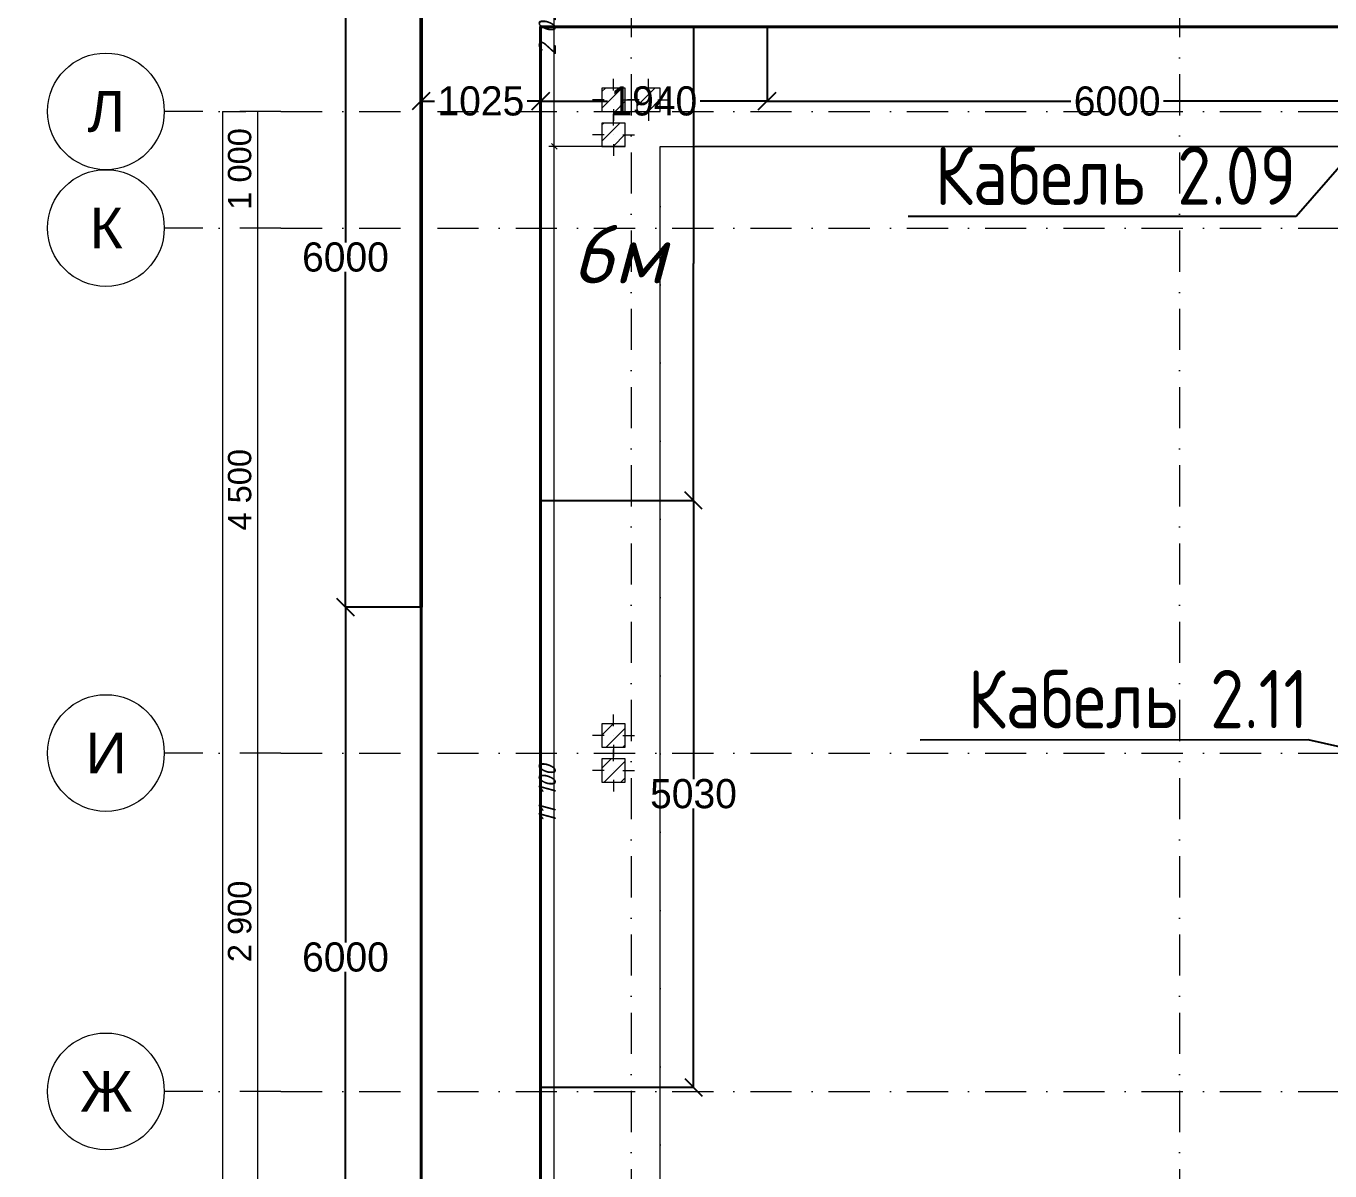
# Model space of a CAD drawing. Header units: millimetres. Extents: x 1499747 to 4230374, y -28481 to 441852.
# Drawn here: x 3990457 to 4001629, y 308030 to 317843 of the extents above; entities that cross this region are included whole.
import ezdxf
from ezdxf import colors
from ezdxf.entities.mleader import LeaderData, LeaderLine
from ezdxf.math import Vec2, Vec3
from ezdxf.xclip import XClip

# ---------------------------------------------------------------- set-up
doc = ezdxf.new("R2010")
doc.units = ezdxf.units.MM
doc.header["$MEASUREMENT"] = 0
doc.header["$XCLIPFRAME"] = 0
doc.set_wipeout_variables(frame=1)
for name, pattern in [('Dot & Dashed', [670.277762, 352.777767, -176.388884, 0, -141.111112]), ('Wipeout_Contour', [1000, 0, -1000]), ('Штрихпунктирная', [670.277762, 352.777767, -176.388884, 0, -141.111112])]:
    doc.linetypes.add(name, pattern=pattern)
for name, color, linetype in [('0_ANNOT_Dimensions', 7, 'Continuous'), ('13 этаж_25_Конструктив - Колонны', 7, 'Continuous'), ('Чертеж и Рисунок', 7, 'Continuous')]:
    doc.layers.add(name, color=color, linetype=linetype)
for name, color, linetype, lineweight in [('13 этаж_25_Конструктив - Колонны_Ном._пера__167_Ном._пера__251', 251, 'Continuous', 18), ('13 этаж_25_Конструктив - Колонны_Ном._пера__20_Ном._пера__1', 1, 'Continuous', 18), ('13 этаж_25_Конструктив - Колонны_Ном._пера__28_Ном._пера__12', 12, 'Continuous', 18), ('13 этаж_25_Конструктив - Колонны_Ном._пера__7', 7, 'Continuous', 18), ('13 этаж_25_Парапет_Ном._пера__20_Ном._пера__1', 1, 'Continuous', 18), ('13 этаж_25_Размер - ГКЛ перегородки_Ном._пера__1_Ном._пера__7', 7, 'Continuous', 18), ('13 этаж_25_Размер - Осевые Размеры_Ном._пера__1_Ном._пера__7', 7, 'Continuous', 18), ('13 этаж_25_Элемент Модели - Оси_Ном._пера__2_Ном._пера__8', 8, 'Continuous', 18), ('Кабель 2х6 mm', 150, 'Continuous', 30), ('ТП', 250, 'Continuous', 30)]:
    doc.layers.add(name, color=color, linetype=linetype, lineweight=lineweight)
doc.styles.add('ISOCPEUR_4', font='isocpeur.ttf', dxfattribs={"width": 0.85, "height": 250})
doc.styles.add('СГЕНЕРИР_СТИЛЬ_1', font='')
doc.styles.add('СГЕНЕРИР_СТИЛЬ_2', font='arial.ttf')
doc.styles.add('Текст', font='isocpeui.ttf')
doc.styles.get('СГЕНЕРИР_СТИЛЬ_1').set_extended_font_data('GOST Common', italic=True)
doc.dimstyles.get("Standard").update_dxf_attribs({"dimtxt": 0.18, "dimasz": 0.18, "dimexe": 0.18, "dimexo": 0.0625, "dimgap": 0.09, "dimtad": 0, "dimtih": 1, "dimtoh": 1, "dimdec": 4, "dimzin": 0, "dimdsep": 46, "dimtxsty": 'Standard', "dimcen": 0.09, "dimadec": 0, "dimazin": 0, "dimtfac": 1, "dimtdec": 4, "dimtofl": 0, "dimtmove": 0, "dimatfit": 3, "dimfxl": 1, "dimtolj": 1, "dimtzin": 0, "dimarcsym": 0})
pattern_1 = [(45, (1162404.69, 34264.05), (-70.7107, 70.7107), [])]

# ---------------------------------------------------------------- blocks, each defined once
blk = doc.blocks.new('Чертеж_4_25', base_point=(1186000, 29700))
at = {"layer": '13 этаж_25_Парапет_Ном._пера__20_Ном._пера__1', "color": 9, "linetype": 'Continuous', "true_color": 0xc7c8ca}
for p, q in [((1160605, 31664), (1160605, 47714)), ((1162655, 34564), (1162655, 45664)), ((1162655, 45664), (1171930, 45664))]:
    blk.add_line(p, q, dxfattribs=at)
at = {"layer": '13 этаж_25_Парапет_Ном._пера__20_Ном._пера__1', "color": 9, "linetype": 'Dot & Dashed', "true_color": 0xc7c8ca}
for p, q in [((1162655, 34564), (1162655, 45664)), ((1162655, 45664), (1171930, 45664))]:
    blk.add_line(p, q, dxfattribs=at)
at = {"layer": '13 этаж_25_Размер - ГКЛ перегородки_Ном._пера__1_Ном._пера__7', "color": 9, "linetype": 'Continuous', "true_color": 0xc7c8ca}
for p, q in [((1161747, 45664), (1161747, 47714)), ((1161722, 45689), (1161772, 45639)), ((1161722, 45689), (1161772, 45639)), ((1161747, 34564), (1161747, 45664)), ((1161747, 34564), (1161747, 45664)), ((1168606, 45664), (1162955, 45664)), ((1168606, 45664), (1162955, 45664))]:
    blk.add_line(p, q, dxfattribs=at)
at = {"layer": '13 этаж_25_Размер - Осевые Размеры_Ном._пера__1_Ном._пера__7', "linetype": 'Continuous'}
for p, q in [((1158905, 45964), (1158905, 45964)), ((1158905, 45964), (1158905, 16064)), ((1158905, 45964), (1158905, 45964)), ((1158905, 45964), (1159105, 45964)), ((1159205, 45964), (1159205, 45964)), ((1159205, 45964), (1159205, 44964)), ((1159205, 45964), (1159205, 45964)), ((1159205, 45964), (1159205, 45964)), ((1159205, 44964), (1159205, 44964)), ((1159205, 44964), (1159205, 44964)), ((1159205, 44964), (1159205, 44964)), ((1159205, 44964), (1159205, 40464)), ((1159205, 44964), (1159205, 44964)), ((1159205, 40464), (1159205, 40464)), ((1159205, 40464), (1159205, 40464)), ((1159205, 40464), (1159205, 40464)), ((1159205, 40464), (1159205, 37564)), ((1159205, 40464), (1159205, 40464)), ((1159205, 37564), (1159205, 37564)), ((1159205, 37564), (1159205, 37564)), ((1159205, 37564), (1159205, 37564)), ((1159205, 37564), (1159205, 34264)), ((1159205, 37564), (1159205, 37564))]:
    blk.add_line(p, q, dxfattribs=at)
at = {"layer": '13 этаж_25_Элемент Модели - Оси_Ном._пера__2_Ном._пера__8', "linetype": 'Штрихпунктирная'}
for p, q in [((1167105, 48964), (1167105, 14064)), ((1159405, 45964), (1158405, 45964)), ((1159405, 44964), (1158405, 44964)), ((1159405, 44964), (1216205, 44964)), ((1159405, 40464), (1158405, 40464)), ((1159405, 37564), (1158405, 37564)), ((1159405, 37564), (1216205, 37564))]:
    blk.add_line(p, q, dxfattribs=at)
at = {"layer": '13 этаж_25_Элемент Модели - Оси_Ном._пера__2_Ном._пера__8', "linetype": 'Continuous'}
for p, q in [((1159405, 45964), (1159405, 45964)), ((1159405, 45964), (1159405, 45964)), ((1159405, 44964), (1159405, 44964)), ((1159405, 44964), (1159405, 44964)), ((1159405, 40464), (1159405, 40464)), ((1159405, 40464), (1159405, 40464)), ((1159405, 37564), (1159405, 37564)), ((1159405, 37564), (1159405, 37564))]:
    blk.add_line(p, q, dxfattribs=at)
for centre in [(1157905, 45964), (1157905, 44964), (1157905, 40464), (1157905, 37564)]:
    blk.add_circle(centre, 500, dxfattribs=at)
at = {"layer": '13 этаж_25_Размер - ГКЛ перегородки_Ном._пера__1_Ном._пера__7', "color": 9, "linetype": 'Continuous', "true_color": 0xc7c8ca, "char_height": 150, "attachment_point": 7, "rotation": 90, "style": 'СГЕНЕРИР_СТИЛЬ_1'}
for s, insert in [('\\A1;{\\pql;\\fGOST Common|b0|i1|c204|p0;\\W1.000000;2\xa0050}', (1161761, 46443)), ('\\A1;{\\pql;\\fGOST Common|b0|i1|c204|p0;\\W1.000000;11\xa0100}', (1161761, 39861))]:
    blk.add_mtext(s, dxfattribs=dict(at, insert=insert))
at = {"layer": '13 этаж_25_Размер - Осевые Размеры_Ном._пера__1_Ном._пера__7', "linetype": 'Continuous', "char_height": 200, "attachment_point": 7, "rotation": 90, "style": 'СГЕНЕРИР_СТИЛЬ_2'}
for s, insert in [('\\A1;{\\pql;\\fArial|b0|i0|c204|p0;\\W1.000000;1\xa0000}', (1159153, 45121)), ('\\A1;{\\pql;\\fArial|b0|i0|c204|p0;\\W1.000000;4\xa0500}', (1159153, 42371)), ('\\A1;{\\pql;\\fArial|b0|i0|c204|p0;\\W1.000000;2\xa0900}', (1159153, 38671))]:
    blk.add_mtext(s, dxfattribs=dict(at, insert=insert))
at = {"layer": '13 этаж_25_Элемент Модели - Оси_Ном._пера__2_Ном._пера__8', "linetype": 'Continuous', "char_height": 350, "attachment_point": 1, "style": 'СГЕНЕРИР_СТИЛЬ_2'}
for s, insert in [('\\A1;{\\pql;\\fArial|b0|i0|c204|p0;\\W1.000000;Л}', (1157747, 46139)), ('\\A1;{\\pql;\\fArial|b0|i0|c204|p0;\\W1.000000;К}', (1157765, 45139)), ('\\A1;{\\pql;\\fArial|b0|i0|c204|p0;\\W1.000000;И}', (1157732, 40639)), ('\\A1;{\\pql;\\fArial|b0|i0|c204|p0;\\W1.000000;Ж}', (1157683, 37739))]:
    blk.add_mtext(s, dxfattribs=dict(at, insert=insert))
at = {"color": 9, "linetype": 'Wipeout_Contour', "ltscale": 4652621.322316021, "true_color": 0xc7c8ca}
blk.add_wipeout([(1162155, 45664), (1162355, 45664), (1162355, 45864), (1162155, 45864)], dxfattribs=at).dxf.layer = '13 этаж_25_Конструктив - Колонны'
at = {"color": 9, "linetype": 'Wipeout_Contour', "ltscale": 4651856.362068539, "true_color": 0xc7c8ca}
blk.add_wipeout([(1162155, 40514), (1162355, 40514), (1162355, 40714), (1162155, 40714)], dxfattribs=at).dxf.layer = '13 этаж_25_Конструктив - Колонны'
at = {"layer": '13 этаж_25_Конструктив - Колонны_Ном._пера__167_Ном._пера__251', "linetype": 'Continuous', "true_color": 0xc7c8ca}
h = blk.add_hatch(dxfattribs=at)
h.set_pattern_fill('МЕТАЛЛ___ТВЕРДЫЙ_СПЛАВ_0019', color=9, style=0, pattern_type=2)
h.set_pattern_definition(pattern_1)
h.paths.add_polyline_path([(1162155, 45664), (1162355, 45664), (1162355, 45864), (1162155, 45864)])
h = blk.add_hatch(dxfattribs=at)
h.set_pattern_fill('МЕТАЛЛ___ТВЕРДЫЙ_СПЛАВ_0019', color=9, style=0, pattern_type=2)
h.set_pattern_definition(pattern_1)
h.paths.add_polyline_path([(1162155, 40514), (1162355, 40514), (1162355, 40714), (1162155, 40714)])
at = {"layer": '13 этаж_25_Конструктив - Колонны_Ном._пера__20_Ном._пера__1', "color": 9, "linetype": 'Continuous', "true_color": 0xc7c8ca}
for p, q in [((1162255, 45844), (1162255, 45944)), ((1162175, 45764), (1162075, 45764)), ((1162255, 45764), (1162255, 45764)), ((1162335, 45764), (1162435, 45764)), ((1162255, 45684), (1162255, 45584)), ((1162255, 40694), (1162255, 40794)), ((1162175, 40614), (1162075, 40614)), ((1162255, 40614), (1162255, 40614)), ((1162335, 40614), (1162435, 40614)), ((1162255, 40534), (1162255, 40434))]:
    blk.add_line(p, q, dxfattribs=at)
at = {"layer": '13 этаж_25_Конструктив - Колонны_Ном._пера__28_Ном._пера__12', "color": 9, "linetype": 'Continuous', "true_color": 0xc7c8ca, "flags": 128}
for points in [[(1162155, 45664), (1162355, 45664), (1162355, 45864), (1162155, 45864)], [(1162155, 40514), (1162355, 40514), (1162355, 40714), (1162155, 40714)]]:
    blk.add_lwpolyline(points, close=True, dxfattribs=at)
at = {"layer": '13 этаж_25_Конструктив - Колонны_Ном._пера__7', "color": 9, "linetype": 'Wipeout_Contour', "true_color": 0xc7c8ca}
for p, q in [((1162355, 45864), (1162155, 45864)), ((1162155, 45864), (1162155, 45664)), ((1162355, 45664), (1162355, 45864)), ((1162155, 45664), (1162355, 45664)), ((1162355, 40714), (1162155, 40714)), ((1162155, 40714), (1162155, 40514)), ((1162355, 40514), (1162355, 40714)), ((1162155, 40514), (1162355, 40514))]:
    blk.add_line(p, q, dxfattribs=at)
at = {"layer": '13 этаж_25_Размер - ГКЛ перегородки_Ном._пера__1_Ном._пера__7', "color": 9, "linetype": 'Continuous', "true_color": 0xc7c8ca}
blk.add_line((1162355, 45664), (1161700, 45664), dxfattribs=at)
blk.add_line((1162355, 45664), (1161700, 45664), dxfattribs=at)
at = {"color": 9, "linetype": 'Wipeout_Contour', "ltscale": 4652668.690521195, "true_color": 0xc7c8ca}
blk.add_wipeout([(1162155, 45964), (1162355, 45964), (1162355, 46164), (1162155, 46164)], dxfattribs=at).dxf.layer = '13 этаж_25_Конструктив - Колонны'
at = {"color": 9, "linetype": 'Wipeout_Contour', "ltscale": 4651814.609206928, "true_color": 0xc7c8ca}
blk.add_wipeout([(1162155, 40214), (1162355, 40214), (1162355, 40414), (1162155, 40414)], dxfattribs=at).dxf.layer = '13 этаж_25_Конструктив - Колонны'
at = {"layer": '13 этаж_25_Конструктив - Колонны_Ном._пера__167_Ном._пера__251', "linetype": 'Continuous', "true_color": 0xc7c8ca}
h = blk.add_hatch(dxfattribs=at)
h.set_pattern_fill('МЕТАЛЛ___ТВЕРДЫЙ_СПЛАВ_0019', color=9, style=0, pattern_type=2)
h.set_pattern_definition(pattern_1)
h.paths.add_polyline_path([(1162155, 45964), (1162355, 45964), (1162355, 46164), (1162155, 46164)])
h = blk.add_hatch(dxfattribs=at)
h.set_pattern_fill('МЕТАЛЛ___ТВЕРДЫЙ_СПЛАВ_0019', color=9, style=0, pattern_type=2)
h.set_pattern_definition(pattern_1)
h.paths.add_polyline_path([(1162155, 40214), (1162355, 40214), (1162355, 40414), (1162155, 40414)])
at = {"layer": '13 этаж_25_Конструктив - Колонны_Ном._пера__20_Ном._пера__1', "color": 9, "linetype": 'Continuous', "true_color": 0xc7c8ca}
for p, q in [((1162255, 46144), (1162255, 46244)), ((1162175, 46064), (1162075, 46064)), ((1162255, 46064), (1162255, 46064)), ((1162335, 46064), (1162435, 46064)), ((1162255, 45984), (1162255, 45884)), ((1162255, 40394), (1162255, 40494)), ((1162175, 40314), (1162075, 40314)), ((1162255, 40314), (1162255, 40314)), ((1162255, 40234), (1162255, 40134)), ((1162335, 40314), (1162435, 40314))]:
    blk.add_line(p, q, dxfattribs=at)
at = {"layer": '13 этаж_25_Конструктив - Колонны_Ном._пера__28_Ном._пера__12', "color": 9, "linetype": 'Continuous', "true_color": 0xc7c8ca, "flags": 128}
for points in [[(1162155, 45964), (1162355, 45964), (1162355, 46164), (1162155, 46164)], [(1162155, 40214), (1162355, 40214), (1162355, 40414), (1162155, 40414)]]:
    blk.add_lwpolyline(points, close=True, dxfattribs=at)
at = {"layer": '13 этаж_25_Конструктив - Колонны_Ном._пера__7', "color": 9, "linetype": 'Wipeout_Contour', "true_color": 0xc7c8ca}
for p, q in [((1162355, 46164), (1162155, 46164)), ((1162155, 46164), (1162155, 45964)), ((1162355, 45964), (1162355, 46164)), ((1162155, 45964), (1162355, 45964)), ((1162355, 40414), (1162155, 40414)), ((1162155, 40414), (1162155, 40214)), ((1162355, 40214), (1162355, 40414)), ((1162155, 40214), (1162355, 40214))]:
    blk.add_line(p, q, dxfattribs=at)
at = {"layer": '13 этаж_25_Элемент Модели - Оси_Ном._пера__2_Ном._пера__8', "linetype": 'Штрихпунктирная'}
blk.add_line((1159405, 40464), (1216205, 40464), dxfattribs=at)
at = {"color": 9, "linetype": 'Wipeout_Contour', "ltscale": 4653867.749386681, "true_color": 0xc7c8ca}
blk.add_wipeout([(1162455, 45964), (1162655, 45964), (1162655, 46164), (1162455, 46164)], dxfattribs=at).dxf.layer = '13 этаж_25_Конструктив - Колонны'
at = {"layer": '13 этаж_25_Конструктив - Колонны_Ном._пера__167_Ном._пера__251', "linetype": 'Continuous', "true_color": 0xc7c8ca}
h = blk.add_hatch(dxfattribs=at)
h.set_pattern_fill('МЕТАЛЛ___ТВЕРДЫЙ_СПЛАВ_0019', color=9, style=0, pattern_type=2)
h.set_pattern_definition(pattern_1)
h.paths.add_polyline_path([(1162455, 45964), (1162655, 45964), (1162655, 46164), (1162455, 46164)])
at = {"layer": '13 этаж_25_Конструктив - Колонны_Ном._пера__20_Ном._пера__1', "color": 9, "linetype": 'Continuous', "true_color": 0xc7c8ca}
for p, q in [((1162555, 46144), (1162555, 46244)), ((1162475, 46064), (1162375, 46064)), ((1162555, 46064), (1162555, 46064)), ((1162635, 46064), (1162735, 46064)), ((1162555, 45984), (1162555, 45884))]:
    blk.add_line(p, q, dxfattribs=at)
at = {"layer": '13 этаж_25_Конструктив - Колонны_Ном._пера__28_Ном._пера__12', "color": 9, "linetype": 'Continuous', "true_color": 0xc7c8ca, "flags": 128}
blk.add_lwpolyline([(1162455, 45964), (1162655, 45964), (1162655, 46164), (1162455, 46164)], close=True, dxfattribs=at)
at = {"layer": '13 этаж_25_Конструктив - Колонны_Ном._пера__7', "color": 9, "linetype": 'Wipeout_Contour', "true_color": 0xc7c8ca}
for p, q in [((1162655, 46164), (1162455, 46164)), ((1162455, 46164), (1162455, 45964)), ((1162655, 45964), (1162655, 46164)), ((1162455, 45964), (1162655, 45964))]:
    blk.add_line(p, q, dxfattribs=at)
at = {"layer": '13 этаж_25_Элемент Модели - Оси_Ном._пера__2_Ном._пера__8', "linetype": 'Штрихпунктирная'}
for p, q in [((1162405, 48964), (1162405, 14064)), ((1159405, 45964), (1216205, 45964))]:
    blk.add_line(p, q, dxfattribs=at)
blk = doc.blocks.new('_Oblique')
at = {"color": 0, "linetype": 'ByBlock', "lineweight": -2}
blk.add_line((-0.5, -0.5), (0.5, 0.5), dxfattribs=at)
blk = doc.blocks.new('*D887')
at = {"layer": '0_ANNOT_Dimensions', "color": 0, "lineweight": -2, "transparency": 16777216}
for p, q in [((3993841, 318862), (3993194, 318862)), ((3993194, 318862), (3993194, 315987)), ((3993194, 312862), (3993194, 315737)), ((3993841, 312862), (3993194, 312862))]:
    blk.add_line(p, q, dxfattribs=at)
at = {"layer": 'Defpoints', "color": 0, "lineweight": 30, "transparency": 16777216}
for p in [(3993841, 318862), (3993194, 312862), (3993841, 312862)]:
    blk.add_point(p, dxfattribs=at)
at = {"layer": '0_ANNOT_Dimensions', "color": 0, "lineweight": -2, "transparency": 16777216, "xscale": 150, "yscale": 150, "zscale": 150}
for p, rotation in [((3993194, 318862), 90), ((3993194, 312862), 270)]:
    blk.add_blockref('_Oblique', p, dxfattribs=dict(at, rotation=rotation))
at = {"layer": '0_ANNOT_Dimensions', "color": 0, "lineweight": 25, "transparency": 16777216, "insert": (3993194, 315862), "char_height": 250, "attachment_point": 5}
blk.add_mtext('\\A1;6000', dxfattribs=at)
blk = doc.blocks.new('*D888')
at = {"layer": '0_ANNOT_Dimensions', "color": 0, "lineweight": -2, "transparency": 16777216}
for p, q in [((3993841, 312862), (3993194, 312862)), ((3993194, 312862), (3993194, 309987)), ((3993194, 306862), (3993194, 309737)), ((3993841, 306862), (3993194, 306862))]:
    blk.add_line(p, q, dxfattribs=at)
at = {"layer": 'Defpoints', "color": 0, "lineweight": 30, "transparency": 16777216}
for p in [(3993841, 312862), (3993194, 306862), (3993841, 306862)]:
    blk.add_point(p, dxfattribs=at)
at = {"layer": '0_ANNOT_Dimensions', "color": 0, "lineweight": -2, "transparency": 16777216, "xscale": 150, "yscale": 150, "zscale": 150}
for p, rotation in [((3993194, 312862), 90), ((3993194, 306862), 270)]:
    blk.add_blockref('_Oblique', p, dxfattribs=dict(at, rotation=rotation))
at = {"layer": '0_ANNOT_Dimensions', "color": 0, "lineweight": 25, "transparency": 16777216, "insert": (3993194, 309862), "char_height": 250, "attachment_point": 5}
blk.add_mtext('\\A1;6000', dxfattribs=at)
blk = doc.blocks.new('*D824')
at = {"layer": '0_ANNOT_Dimensions', "color": 0, "lineweight": -2, "transparency": 16777216}
for p, q in [((3996806, 317837), (3996806, 317199)), ((4002806, 317837), (4002806, 317199)), ((3996806, 317199), (3999410, 317199)), ((4002806, 317199), (4000202, 317199))]:
    blk.add_line(p, q, dxfattribs=at)
at = {"layer": 'Defpoints', "color": 0, "lineweight": 30, "transparency": 16777216}
for p in [(3996806, 317837), (4002806, 317837), (4002806, 317199)]:
    blk.add_point(p, dxfattribs=at)
at = {"layer": '0_ANNOT_Dimensions', "color": 0, "lineweight": -2, "transparency": 16777216, "xscale": 150, "yscale": 150, "zscale": 150, "rotation": 180}
blk.add_blockref('_Oblique', (3996806, 317199), dxfattribs=at)
at = {"layer": '0_ANNOT_Dimensions', "color": 0, "lineweight": -2, "transparency": 16777216, "xscale": 150, "yscale": 150, "zscale": 150}
blk.add_blockref('_Oblique', (4002806, 317199), dxfattribs=at)
at = {"layer": '0_ANNOT_Dimensions', "color": 0, "lineweight": 25, "transparency": 16777216, "insert": (3999806, 317199), "char_height": 250, "attachment_point": 5}
blk.add_mtext('\\A1;6000', dxfattribs=at)
blk = doc.blocks.new('*D826')
at = {"layer": '0_ANNOT_Dimensions', "color": 0, "lineweight": -2, "transparency": 16777216}
for p, q in [((3994866, 313777), (3996176, 313777)), ((3996176, 313777), (3996176, 311387)), ((3996176, 308747), (3996176, 311137)), ((3994866, 308747), (3996176, 308747))]:
    blk.add_line(p, q, dxfattribs=at)
at = {"layer": 'Defpoints', "color": 0, "lineweight": 30, "transparency": 16777216}
for p in [(3994866, 313777), (3994866, 308747), (3996176, 308747)]:
    blk.add_point(p, dxfattribs=at)
at = {"layer": '0_ANNOT_Dimensions', "color": 0, "lineweight": -2, "transparency": 16777216, "xscale": 150, "yscale": 150, "zscale": 150}
for p, rotation in [((3996176, 313777), 90), ((3996176, 308747), 270)]:
    blk.add_blockref('_Oblique', p, dxfattribs=dict(at, rotation=rotation))
at = {"layer": '0_ANNOT_Dimensions', "color": 0, "lineweight": 25, "transparency": 16777216, "insert": (3996176, 311262), "char_height": 250, "attachment_point": 5}
blk.add_mtext('\\A1;5030', dxfattribs=at)
blk = doc.blocks.new('*D897')
at = {"layer": '0_ANNOT_Dimensions', "color": 0, "lineweight": -2, "transparency": 16777216}
for p, q in [((3994866, 317837), (3994866, 317200)), ((3996806, 317837), (3996806, 317200)), ((3994866, 317200), (3995440, 317200)), ((3996806, 317200), (3996232, 317200))]:
    blk.add_line(p, q, dxfattribs=at)
at = {"layer": 'Defpoints', "color": 0, "lineweight": 30, "transparency": 16777216}
for p in [(3994866, 317837), (3996806, 317837), (3994866, 317200)]:
    blk.add_point(p, dxfattribs=at)
at = {"layer": '0_ANNOT_Dimensions', "color": 0, "lineweight": -2, "transparency": 16777216, "xscale": 150, "yscale": 150, "zscale": 150, "rotation": 180}
blk.add_blockref('_Oblique', (3994866, 317200), dxfattribs=at)
at = {"layer": '0_ANNOT_Dimensions', "color": 0, "lineweight": -2, "transparency": 16777216, "xscale": 150, "yscale": 150, "zscale": 150}
blk.add_blockref('_Oblique', (3996806, 317200), dxfattribs=at)
at = {"layer": '0_ANNOT_Dimensions', "color": 0, "lineweight": 25, "transparency": 16777216, "insert": (3995836, 317200), "char_height": 250, "attachment_point": 5}
blk.add_mtext('\\A1;1940', dxfattribs=at)
blk = doc.blocks.new('*D898')
at = {"layer": '0_ANNOT_Dimensions', "color": 0, "lineweight": -2, "transparency": 16777216}
for p, q in [((3993841, 317837), (3993841, 317199)), ((3994866, 317837), (3994866, 317199)), ((3993841, 317200), (3993958, 317200)), ((3994866, 317200), (3994750, 317200))]:
    blk.add_line(p, q, dxfattribs=at)
at = {"layer": 'Defpoints', "color": 0, "lineweight": 30, "transparency": 16777216}
for p in [(3993841, 317837), (3994866, 317837), (3993841, 317200)]:
    blk.add_point(p, dxfattribs=at)
at = {"layer": '0_ANNOT_Dimensions', "color": 0, "lineweight": -2, "transparency": 16777216, "xscale": 150, "yscale": 150, "zscale": 150, "rotation": 180}
blk.add_blockref('_Oblique', (3993841, 317200), dxfattribs=at)
at = {"layer": '0_ANNOT_Dimensions', "color": 0, "lineweight": -2, "transparency": 16777216, "xscale": 150, "yscale": 150, "zscale": 150}
blk.add_blockref('_Oblique', (3994866, 317200), dxfattribs=at)
at = {"layer": '0_ANNOT_Dimensions', "color": 0, "lineweight": 25, "transparency": 16777216, "insert": (3994354, 317200), "char_height": 250, "attachment_point": 5}
blk.add_mtext('\\A1;1025', dxfattribs=at)
blk = doc.blocks.new('*D922')
at = {"layer": 'Defpoints', "color": 0, "lineweight": 30, "transparency": 16777216}
for p in [(3994866, 317837), (3996176, 317837), (3994866, 313777)]:
    blk.add_point(p, dxfattribs=at)
at = {"layer": 'Кабель 2х6 mm', "color": 0, "lineweight": -2, "transparency": 16777216}
for p, q in [((3994866, 317837), (3996176, 317837)), ((3996176, 317837), (3996176, 315807)), ((3996176, 313777), (3996176, 315807)), ((3994866, 313777), (3996176, 313777))]:
    blk.add_line(p, q, dxfattribs=at)
at = {"layer": 'Кабель 2х6 mm', "color": 0, "lineweight": 30, "transparency": 16777216}
for points in [[(3996176, 317837), (3996176, 317837), (3996176, 317837)], [(3996176, 313777), (3996176, 313777), (3996176, 313777)]]:
    blk.add_solid(points, dxfattribs=at)
at = {"layer": 'Кабель 2х6 mm', "color": 0, "lineweight": 30, "transparency": 16777216, "insert": (3996176, 315807), "char_height": 0.18, "attachment_point": 5}
blk.add_mtext('\\A1;4060.0000', dxfattribs=at)

msp = doc.modelspace()

# ---------------------------------------------------------------- block references
at = {"layer": 'Чертеж и Рисунок', "linetype": 'Continuous'}
ref = msp.add_blockref('Чертеж_4_25', (4019236.496, 300847.94317), dxfattribs=at)
XClip(ref).set_block_clipping_path([(1144000, 0), (1228000, 59400.0000000006)])

# ---------------------------------------------------------------- next in the draw order: linework, layer by layer
at = {"layer": 'Кабель 2х6 mm', "color": 244, "lineweight": 50, "true_color": 0x991b1e}
msp.add_lwpolyline([(3993841.18613, 312861.99394), (3993841.18613, 318861.99394)], dxfattribs=at)
at = {"layer": 'Кабель 2х6 mm', "color": 85, "lineweight": 40, "true_color": 0x58ba48}
for points in [[(3996806.18613, 317836.99394), (3994866.18613, 317836.99394), (3994866.18613, 313776.99394)], [(3996806.18613, 304686.99394), (3994866.18613, 304686.99394), (3994866.18613, 308746.99394)]]:
    msp.add_lwpolyline(points, dxfattribs=at)
at = {"layer": 'Кабель 2х6 mm', "color": 116, "lineweight": 40, "true_color": 0x136734}
for points in [[(3996806.18613, 317836.99394), (4002806.18613, 317836.99394)], [(3994866.18613, 308746.99394), (3994866.18613, 313776.99394)]]:
    msp.add_lwpolyline(points, dxfattribs=at)
at = {"layer": 'Кабель 2х6 mm', "color": 11, "lineweight": 40, "true_color": 0xf27172}
msp.add_lwpolyline([(3993841.18613, 312861.99394), (3993841.18613, 306861.99394)], dxfattribs=at)

# ---------------------------------------------------------------- next in the draw order: texts
at = {"color": 18, "lineweight": 50, "true_color": 0x000000, "insert": (3995132.83542, 316137.93707), "char_height": 500, "width": 12874.2351114, "attachment_point": 1, "style": 'Текст'}
msp.add_mtext('6м', dxfattribs=at)

# ---------------------------------------------------------------- next in the draw order: dimensions: what is measured, and where the dimension line sits
at = {"layer": '0_ANNOT_Dimensions', "lineweight": 25}
for base, p1, p2, picture, middle in [((3993194.29769, 312861.99394), (3993841.18613, 318861.99394), (3993841.18613, 312861.99394), '*D887', (3993194.29769, 315861.99394)), ((3993194.29769, 306861.99394), (3993841.18613, 312861.99394), (3993841.18613, 306861.99394), '*D888', (3993194.29769, 309861.99394))]:
    dim = msp.add_linear_dim(base=base, p1=p1, p2=p2, angle=90, dimstyle='Standard', override={"dimtxt": 250, "dimasz": 150, "dimdec": 0, "dimblk1": 'Oblique', "dimblk2": 'Oblique', "dimsah": 1}, dxfattribs=at)
    dim.commit()
    dim.dimension.update_dxf_attribs({"geometry": picture, "text_midpoint": middle})
for base, p1, p2, picture, middle in [((3993841.18613, 317199.63158), (3994866.18613, 317836.99394), (3993841.18613, 317836.99394), '*D898', (3994353.68613, 317199.63158)), ((3994866.18613, 317199.81158), (3996806.18613, 317836.99394), (3994866.18613, 317836.99394), '*D897', (3995836.18613, 317199.81158)), ((4002806.18613, 317199.43158), (3996806.18613, 317836.99394), (4002806.18613, 317836.99394), '*D824', (3999806.18613, 317199.43158))]:
    dim = msp.add_linear_dim(base=base, p1=p1, p2=p2, dimstyle='Standard', override={"dimtxt": 250, "dimasz": 150, "dimdec": 0, "dimblk1": 'Oblique', "dimblk2": 'Oblique', "dimsah": 1}, dxfattribs=at)
    dim.commit()
    dim.dimension.update_dxf_attribs({"geometry": picture, "text_midpoint": middle})
dim = msp.add_linear_dim(base=(3996175.95732, 308746.99394), p1=(3994866.18613, 313776.99394), p2=(3994866.18613, 308746.99394), angle=90, dimstyle='Standard', override={"dimtxt": 250, "dimasz": 150, "dimdec": 0, "dimblk1": 'Oblique', "dimblk2": 'Oblique', "dimsah": 1}, dxfattribs=at)
dim.commit()
dim.dimension.update_dxf_attribs({"geometry": '*D826', "text_midpoint": (3996175.95732, 311261.99394), "dimtype": 160})
at = {"layer": 'Кабель 2х6 mm', "lineweight": 30}
dim = msp.add_linear_dim(base=(3996175.95732, 317836.99394), p1=(3994866.18613, 313776.99394), p2=(3994866.18613, 317836.99394), angle=90, dimstyle='Standard', dxfattribs=at)
dim.commit()
dim.dimension.update_dxf_attribs({"geometry": '*D922', "text_midpoint": (3996175.95732, 315806.99394)})

# ---------------------------------------------------------------- next in the draw order: leaders
at = {"layer": 'ТП', "lineweight": 30}
ml = msp.add_multileader_mtext('Standard', dxfattribs=at)
ml.set_content('(Ввод питания и UTP )', color=256, style='ISOCPEUR_4')
ml.set_leader_properties()
ml.build(insert=Vec2(0, 0))
ml.multileader.update_dxf_attribs({"text_right_attachment_type": 6, "dogleg_length": 0.00000000013, "arrow_head_size": 0.18})
ctx = ml.context
ctx.base_point, ctx.char_height, ctx.arrow_head_size, ctx.landing_gap_size, ctx.plane_origin = Vec3(3987180.55321, 319858.42089), 500, 0.18, 0.09, Vec3(3992005.37365, 328422.04456)
ctx.right_attachment, ctx.text_align_type = 6, 2
notes = []
notes.append((ctx, [(1, (1, 1, 0), (3993215.73321, 319533.42089), (-1, 0), 0.00000000013, [(0, [(3993841.18613, 318861.99394)], 0, [])])]))
ctx.mtext.insert, ctx.mtext.alignment, ctx.mtext.flow_direction = Vec3(3993215.64321, 320133.42089), 3, 5
ml = msp.add_multileader_mtext('Standard', dxfattribs=at)
ml.set_content('Кабель 2.02', color=256, style='ISOCPEUR_4')
ml.set_leader_properties()
ml.build(insert=Vec2(0, 0))
ml.multileader.update_dxf_attribs({"text_right_attachment_type": 6, "dogleg_length": 0.36, "arrow_head_size": 0.18})
ctx = ml.context
ctx.base_point, ctx.char_height, ctx.arrow_head_size, ctx.landing_gap_size, ctx.plane_origin, ctx.plane_x_axis, ctx.plane_y_axis = Vec3(3997003.75073, 318256.48383), 500, 0.18, 0.09, Vec3(4006552.75126, 315884.23906), Vec3(0.9999997664, 0.0006834744), Vec3(-0.0006834744, 0.9999997664)
ctx.right_attachment = 6
notes.append((ctx, [(0, (1, 1, 0), (3997003.75073, 318256.48383), (0.9999997664, 0.0006834744), 0.00000000013, [(0, [(3996191.18613, 318687.39342)], 0, [])])]))
ctx.mtext.insert, ctx.mtext.text_direction, ctx.mtext.rotation, ctx.mtext.width, ctx.mtext.flow_direction = Vec3(3997003.66986, 318506.48384), Vec3(0.9999997664, 0.0006834744), 0.0006834744, 3333.2408404, 5
ml = msp.add_multileader_mtext('Standard', dxfattribs=at)
ml.set_content('Кабель 2.09', color=256, style='ISOCPEUR_4')
ml.set_leader_properties()
ml.build(insert=Vec2(0, 0))
ml.multileader.update_dxf_attribs({"text_right_attachment_type": 6, "dogleg_length": 0.36, "arrow_head_size": 0.18})
ctx = ml.context
ctx.base_point, ctx.char_height, ctx.arrow_head_size, ctx.landing_gap_size, ctx.plane_origin, ctx.plane_x_axis, ctx.plane_y_axis = Vec3(3998280.58319, 316559.9025), 500, 0.18, 0.09, Vec3(4008322.33309, 313964.37211), Vec3(0.9999997664, 0.0006834744), Vec3(-0.0006834744, 0.9999997664)
ctx.right_attachment, ctx.text_align_type = 6, 2
notes.append((ctx, [(1, (1, 1, 0), (4001341.00169, 316211.99414), (-0.9999997664, -0.0006834744), 0.00000000013, [(0, [(4002756.11063, 317835.61241)], 0, [])])]))
ctx.mtext.insert, ctx.mtext.text_direction, ctx.mtext.rotation, ctx.mtext.width, ctx.mtext.alignment, ctx.mtext.flow_direction = Vec3(4001340.50161, 316811.99394), Vec3(0.9999997664, 0.0006834744), 0.0006834744, 3333.2408404, 3, 5
ml = msp.add_multileader_mtext('Standard', dxfattribs=at)
ml.set_content('Кабель 2.11', color=256, style='ISOCPEUR_4')
ml.set_leader_properties()
ml.build(insert=Vec2(0, 0))
ml.multileader.update_dxf_attribs({"text_right_attachment_type": 6, "dogleg_length": 0.36, "arrow_head_size": 0.18})
ctx = ml.context
ctx.base_point, ctx.char_height, ctx.arrow_head_size, ctx.landing_gap_size, ctx.plane_origin, ctx.plane_x_axis, ctx.plane_y_axis = Vec3(3998553.67684, 312072.65412), 500, 0.18, 0.09, Vec3(4008074.65634, 312108.28597), Vec3(0.9999997664, 0.0006834744), Vec3(-0.0006834744, 0.9999997664)
ctx.right_attachment, ctx.text_align_type = 6, 2
notes.append((ctx, [(1, (1, 1, 0), (4001444.09538, 311724.62956), (-0.9999997664, -0.0006834744), 0.00000000013, [(0, [(4002649.00528, 311455.41272)], 0, [])])]))
ctx.mtext.insert, ctx.mtext.text_direction, ctx.mtext.rotation, ctx.mtext.width, ctx.mtext.alignment, ctx.mtext.flow_direction = Vec3(4001443.5953, 312324.62936), Vec3(0.9999997664, 0.0006834744), 0.0006834744, 3333.2408404, 3, 5
for ctx, leaders in notes:
    for number, flags, end, landing, length, lines in leaders:
        leader = LeaderData()
        leader.index, (leader.has_last_leader_line, leader.has_dogleg_vector, leader.attachment_direction) = number, flags
        leader.last_leader_point, leader.dogleg_vector, leader.dogleg_length = Vec3(end), Vec3(landing), length
        for number, points, colour, breaks in lines:
            line = LeaderLine()
            line.index, line.vertices, line.color, line.breaks = number, Vec3.list(points), colors.encode_raw_color(colour), breaks
            leader.lines.append(line)
        ctx.leaders.append(leader)

doc.saveas('drawing.dxf')
